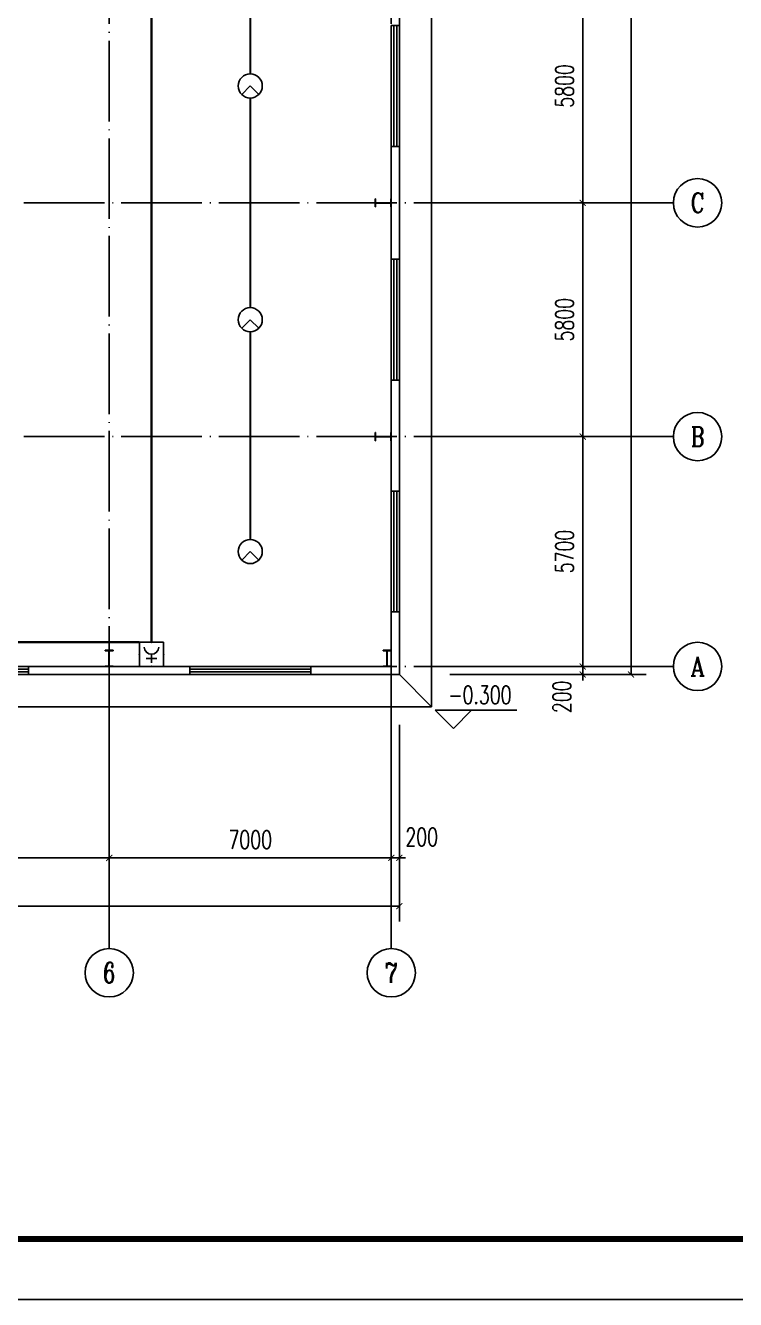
# Model space of a CAD drawing. Extents: x 33088 to 140010, y 13737 to 369010.
# Drawn here: x 88197 to 105816, y 212556 to 244162 of the extents above; entities that cross this region are included whole.
import ezdxf
from ezdxf.enums import TextEntityAlignment as Align

# ---------------------------------------------------------------- set-up
doc = ezdxf.new("R2010")
doc.units = 0
doc.header["$LTSCALE"] = 1000
doc.header["$MEASUREMENT"] = 0
doc.linetypes.add('DOTE', pattern=[2.42, 2, -0.2, 0.02, -0.2])
doc.layers.get('0').update_dxf_attribs({"linetype": 'CONTINUOUS'})
doc.layers.get('DEFPOINTS').update_dxf_attribs({"linetype": 'CONTINUOUS'})
for name, color, linetype in [('AXIS', 3, 'CONTINUOUS'), ('AXIS_TEXT', 7, 'CONTINUOUS'), ('COLUMN', 99, 'CONTINUOUS'), ('DIM_ELEV', 3, 'CONTINUOUS'), ('DOTE', 1, 'DOTE'), ('EQUIP-消防', 3, 'CONTINUOUS'), ('EQUIP-照明', 3, 'CONTINUOUS'), ('GROUND', 2, 'CONTINUOUS'), ('PUB_TEXT', 7, 'CONTINUOUS'), ('PUB_TITLE', 4, 'CONTINUOUS'), ('WALL', 9, 'CONTINUOUS'), ('WINDOW', 99, 'CONTINUOUS'), ('WIRE-照明', 1, 'CONTINUOUS')]:
    doc.layers.add(name, color=color, linetype=linetype)
doc.styles.add('_TCH_AXIS', font='COMPLEX', dxfattribs={"bigfont": 'GBCBIG'})
doc.styles.add('_TCH_DIM', font='SIMPLEX', dxfattribs={"bigfont": 'GBCBIG'})
doc.styles.add('_TCH_LABEL', font='COMPLEX', dxfattribs={"bigfont": 'GBCBIG'})
doc.styles.add('COMPLEX', font='COMPLEX')
doc.styles.add('DIM_FONT', font='SIMPLEX', dxfattribs={"width": 0.7, "bigfont": 'GBCBIG'})
doc.styles.get("Standard").update_dxf_attribs({"font": 'gbenor.shx', "bigfont": 'gbcbig.shx'})
doc.dimstyles.new('DIMN150', dxfattribs={"dimscale": 1.5, "dimtxt": 300, "dimasz": 100, "dimexe": 250, "dimexo": 300, "dimgap": 150, "dimtad": 1, "dimdec": 0, "dimzin": 0, "dimtxsty": 'DIM_FONT', "dimblk": 'ARCHTICK', "dimcen": 0.09, "dimclrt": 7, "dimazin": 3, "dimtfac": 1, "dimtdec": 0, "dimtix": 1, "dimtmove": 0, "dimatfit": 3, "dimtolj": 1, "dimtzin": 0})

# ---------------------------------------------------------------- blocks, each defined once
blk = doc.blocks.new('_AXISO')
blk.add_circle((0, 0), 0.5)
at = {"layer": 'AXIS_TEXT', "style": 'COMPLEX', "width": 1.041667}
blk.add_attdef('A', text='', height=0.56, dxfattribs=at).set_placement((-0.25, -0.28), (0.25, -0.28), align=Align.FIT)
blk = doc.blocks.new('_ARCHTICK')
at = {"color": 0, "linetype": 'BYBLOCK', "const_width": 0.15}
blk.add_lwpolyline([(-0.5, -0.5), (0.5, 0.5)], dxfattribs=at)
blk = doc.blocks.new('*D47')
at = {"layer": 'AXIS', "color": 0}
for p, q in [((1861107, 54760), (1861107, 49885)), ((1903507, 54760), (1903507, 49885)), ((1861107, 50260), (1903507, 50260))]:
    blk.add_line(p, q, dxfattribs=at)
at = {"layer": 'DEFPOINTS', "color": 0}
for p in [(1861107, 55210), (1903507, 55210), (1903507, 50260)]:
    blk.add_point(p, dxfattribs=at)
at = {"layer": 'AXIS', "color": 0, "xscale": 150, "yscale": 150, "zscale": 150, "rotation": 180}
blk.add_blockref('_ARCHTICK', (1861107, 50260), dxfattribs=at)
at = {"layer": 'AXIS', "color": 0, "xscale": 150, "yscale": 150, "zscale": 150}
blk.add_blockref('_ARCHTICK', (1903507, 50260), dxfattribs=at)
at = {"layer": 'AXIS', "color": 7, "insert": (1882307, 50710), "char_height": 450, "attachment_point": 5, "style": 'DIM_FONT'}
blk.add_mtext('\\A1;42400', dxfattribs=at)
blk = doc.blocks.new('*D53')
at = {"layer": 'AXIS', "color": 0}
for p, q in [((1889307, 54760), (1889307, 51085)), ((1896307, 54760), (1896307, 51085)), ((1889307, 51460), (1896307, 51460))]:
    blk.add_line(p, q, dxfattribs=at)
at = {"layer": 'DEFPOINTS', "color": 0}
for p in [(1889307, 55210), (1896307, 55210), (1896307, 51460)]:
    blk.add_point(p, dxfattribs=at)
at = {"layer": 'AXIS', "color": 0, "xscale": 150, "yscale": 150, "zscale": 150, "rotation": 180}
blk.add_blockref('_ARCHTICK', (1889307, 51460), dxfattribs=at)
at = {"layer": 'AXIS', "color": 0, "xscale": 150, "yscale": 150, "zscale": 150}
blk.add_blockref('_ARCHTICK', (1896307, 51460), dxfattribs=at)
at = {"layer": 'AXIS', "color": 7, "insert": (1892807, 51910), "char_height": 450, "attachment_point": 5, "style": 'DIM_FONT'}
blk.add_mtext('\\A1;7000', dxfattribs=at)
blk = doc.blocks.new('*D54')
at = {"layer": 'AXIS', "color": 0}
for p, q in [((1896307, 54760), (1896307, 51085)), ((1903307, 54760), (1903307, 51085)), ((1896307, 51460), (1903307, 51460))]:
    blk.add_line(p, q, dxfattribs=at)
at = {"layer": 'DEFPOINTS', "color": 0}
for p in [(1896307, 55210), (1903307, 55210), (1903307, 51460)]:
    blk.add_point(p, dxfattribs=at)
at = {"layer": 'AXIS', "color": 0, "xscale": 150, "yscale": 150, "zscale": 150, "rotation": 180}
blk.add_blockref('_ARCHTICK', (1896307, 51460), dxfattribs=at)
at = {"layer": 'AXIS', "color": 0, "xscale": 150, "yscale": 150, "zscale": 150}
blk.add_blockref('_ARCHTICK', (1903307, 51460), dxfattribs=at)
at = {"layer": 'AXIS', "color": 7, "insert": (1899807, 51910), "char_height": 450, "attachment_point": 5, "style": 'DIM_FONT'}
blk.add_mtext('\\A1;7000', dxfattribs=at)
blk = doc.blocks.new('*D55')
at = {"layer": 'AXIS', "color": 0}
for p, q in [((1903307, 54760), (1903307, 51085)), ((1903507, 54760), (1903507, 51085)), ((1903307, 51460), (1903157, 51460)), ((1903307, 51460), (1903507, 51460)), ((1903507, 51460), (1903657, 51460))]:
    blk.add_line(p, q, dxfattribs=at)
at = {"layer": 'DEFPOINTS', "color": 0}
for p in [(1903307, 55210), (1903507, 55210), (1903507, 51460)]:
    blk.add_point(p, dxfattribs=at)
at = {"layer": 'AXIS', "color": 0, "xscale": 150, "yscale": 150, "zscale": 150}
blk.add_blockref('_ARCHTICK', (1903307, 51460), dxfattribs=at)
at = {"layer": 'AXIS', "color": 0, "xscale": 150, "yscale": 150, "zscale": 150, "rotation": 180}
blk.add_blockref('_ARCHTICK', (1903507, 51460), dxfattribs=at)
at = {"layer": 'AXIS', "color": 7, "insert": (1904062, 51977), "char_height": 450, "attachment_point": 5, "style": 'DIM_FONT'}
blk.add_mtext('\\A1;200', dxfattribs=at)
blk = doc.blocks.new('*D65')
at = {"layer": 'AXIS', "color": 0}
for p, q in [((1904757, 91010), (1909632, 91010)), ((1909257, 56010), (1909257, 91010)), ((1904757, 56010), (1909632, 56010))]:
    blk.add_line(p, q, dxfattribs=at)
at = {"layer": 'DEFPOINTS', "color": 0}
for p in [(1904307, 91010), (1909257, 91010), (1904307, 56010)]:
    blk.add_point(p, dxfattribs=at)
at = {"layer": 'AXIS', "color": 0, "xscale": 150, "yscale": 150, "zscale": 150}
for p, rotation in [((1909257, 91010), 90), ((1909257, 56010), 270)]:
    blk.add_blockref('_ARCHTICK', p, dxfattribs=dict(at, rotation=rotation))
at = {"layer": 'AXIS', "color": 7, "insert": (1908807, 73510), "char_height": 450, "attachment_point": 5, "rotation": 90, "style": 'DIM_FONT'}
blk.add_mtext('\\A1;35000', dxfattribs=at)
blk = doc.blocks.new('*D66')
at = {"layer": 'AXIS', "color": 0}
for p, q in [((1908057, 56210), (1908057, 56360)), ((1904757, 56210), (1908432, 56210)), ((1904757, 56010), (1908432, 56010)), ((1908057, 56010), (1908057, 56210)), ((1908057, 56010), (1908057, 55860))]:
    blk.add_line(p, q, dxfattribs=at)
at = {"layer": 'DEFPOINTS', "color": 0}
for p in [(1904307, 56210), (1904307, 56010), (1908057, 56210)]:
    blk.add_point(p, dxfattribs=at)
at = {"layer": 'AXIS', "color": 0, "xscale": 150, "yscale": 150, "zscale": 150}
for p, rotation in [((1908057, 56210), 270), ((1908057, 56010), 90)]:
    blk.add_blockref('_ARCHTICK', p, dxfattribs=dict(at, rotation=rotation))
at = {"layer": 'AXIS', "color": 7, "insert": (1907540, 55455), "char_height": 450, "attachment_point": 5, "rotation": 90, "style": 'DIM_FONT'}
blk.add_mtext('\\A1;200', dxfattribs=at)
blk = doc.blocks.new('*D67')
at = {"layer": 'AXIS', "color": 0}
for p, q in [((1904757, 61910), (1908432, 61910)), ((1908057, 56210), (1908057, 61910)), ((1904757, 56210), (1908432, 56210))]:
    blk.add_line(p, q, dxfattribs=at)
at = {"layer": 'DEFPOINTS', "color": 0}
for p in [(1904307, 61910), (1908057, 61910), (1904307, 56210)]:
    blk.add_point(p, dxfattribs=at)
at = {"layer": 'AXIS', "color": 0, "xscale": 150, "yscale": 150, "zscale": 150}
for p, rotation in [((1908057, 61910), 90), ((1908057, 56210), 270)]:
    blk.add_blockref('_ARCHTICK', p, dxfattribs=dict(at, rotation=rotation))
at = {"layer": 'AXIS', "color": 7, "insert": (1907607, 59060), "char_height": 450, "attachment_point": 5, "rotation": 90, "style": 'DIM_FONT'}
blk.add_mtext('\\A1;5700', dxfattribs=at)
blk = doc.blocks.new('*D68')
at = {"layer": 'AXIS', "color": 0}
for p, q in [((1904757, 67710), (1908432, 67710)), ((1908057, 61910), (1908057, 67710)), ((1904757, 61910), (1908432, 61910))]:
    blk.add_line(p, q, dxfattribs=at)
at = {"layer": 'DEFPOINTS', "color": 0}
for p in [(1904307, 67710), (1908057, 67710), (1904307, 61910)]:
    blk.add_point(p, dxfattribs=at)
at = {"layer": 'AXIS', "color": 0, "xscale": 150, "yscale": 150, "zscale": 150}
for p, rotation in [((1908057, 67710), 90), ((1908057, 61910), 270)]:
    blk.add_blockref('_ARCHTICK', p, dxfattribs=dict(at, rotation=rotation))
at = {"layer": 'AXIS', "color": 7, "insert": (1907607, 64810), "char_height": 450, "attachment_point": 5, "rotation": 90, "style": 'DIM_FONT'}
blk.add_mtext('\\A1;5800', dxfattribs=at)
blk = doc.blocks.new('*D69')
at = {"layer": 'AXIS', "color": 0}
for p, q in [((1904757, 73510), (1908432, 73510)), ((1908057, 67710), (1908057, 73510)), ((1904757, 67710), (1908432, 67710))]:
    blk.add_line(p, q, dxfattribs=at)
at = {"layer": 'DEFPOINTS', "color": 0}
for p in [(1904307, 73510), (1908057, 73510), (1904307, 67710)]:
    blk.add_point(p, dxfattribs=at)
at = {"layer": 'AXIS', "color": 0, "xscale": 150, "yscale": 150, "zscale": 150}
for p, rotation in [((1908057, 73510), 90), ((1908057, 67710), 270)]:
    blk.add_blockref('_ARCHTICK', p, dxfattribs=dict(at, rotation=rotation))
at = {"layer": 'AXIS', "color": 7, "insert": (1907607, 70610), "char_height": 450, "attachment_point": 5, "rotation": 90, "style": 'DIM_FONT'}
blk.add_mtext('\\A1;5800', dxfattribs=at)
blk = doc.blocks.new('$WINLIB2D$00000001')
for p, q in [((-0.5, 0.5), (0.5, 0.5)), ((-0.5, 0.5), (-0.5, -0.5)), ((0.5, -0.5), (0.5, 0.5)), ((0.5, 0.167), (-0.5, 0.167)), ((0.5, -0.167), (-0.5, -0.167)), ((-0.5, -0.5), (0.5, -0.5))]:
    blk.add_line(p, q)
blk = doc.blocks.new('$EQUIP$00001176')
for q in [(-0.354, -0.354), (0.354, -0.354)]:
    blk.add_line((0, 0), q)
blk.add_circle((0, 0), 0.5)
at = {"style": '_TCH_LABEL', "flags": 9}
blk.add_attdef('A', (0, 0), '', height=0.00002, dxfattribs=at)
blk = doc.blocks.new('$EQUIP$00001712')
for p, q in [((-0.5, 1), (-0.5, 0)), ((0.5, 1), (-0.5, 1)), ((0.5, 0), (0.5, 1)), ((-0.5, 0), (0.5, 0)), ((-0.219, 0.331), (0.222, 0.331)), ((0, 0.5), (0, 0.15))]:
    blk.add_line(p, q)
blk.add_arc((0, 0.8), 0.3, 180, 0)
for p in [(0, 1), (-0.5, 0.5), (0, 0), (0.5, 0.5)]:
    blk.add_point(p)
at = {"flags": 1}
blk.add_attdef('B', text='', height=0.4, dxfattribs=at).set_placement((0.726, 0.302), align=Align.MIDDLE_CENTER)
blk = doc.blocks.new('QW1')
at = {"layer": 'AXIS', "color": 8}
for p, q in [((1904307.3, 67709.9), (1910307.3, 67709.9)), ((1904307.3, 61909.9), (1910307.3, 61909.9)), ((1904307.3, 56209.9), (1910307.3, 56209.9)), ((1896307.3, 55209.9), (1896307.3, 49209.9)), ((1903307.3, 55209.9), (1903307.3, 49209.9))]:
    blk.add_line(p, q, dxfattribs=at)
at = {"layer": 'COLUMN', "color": 8}
for p, q in [((1902917.3, 67809.9), (1902907.3, 67809.9)), ((1902907.3, 67809.9), (1902907.3, 67609.9)), ((1902917.3, 67713.7), (1902917.3, 67809.9)), ((1902922.3, 67708.7), (1902917.3, 67713.7)), ((1902917.3, 67697.7), (1902922.3, 67702.7)), ((1902917.3, 67609.9), (1902917.3, 67697.7)), ((1903292.3, 67708.7), (1902922.3, 67708.7)), ((1902922.3, 67702.7), (1903292.3, 67702.7)), ((1903297.3, 67713.7), (1903292.3, 67708.7)), ((1903292.3, 67702.7), (1903297.3, 67697.7)), ((1903307.3, 67809.9), (1903297.3, 67809.9)), ((1903297.3, 67809.9), (1903297.3, 67713.7)), ((1903297.3, 67697.7), (1903297.3, 67609.9)), ((1903307.3, 67609.9), (1903307.3, 67809.9)), ((1902907.3, 67609.9), (1902917.3, 67609.9)), ((1903297.3, 67609.9), (1903307.3, 67609.9)), ((1902917.3, 62009.9), (1902907.3, 62009.9)), ((1902907.3, 62009.9), (1902907.3, 61809.9)), ((1902917.3, 61913.7), (1902917.3, 62009.9)), ((1903307.3, 62009.9), (1903297.3, 62009.9)), ((1903297.3, 62009.9), (1903297.3, 61913.7)), ((1903307.3, 61809.9), (1903307.3, 62009.9)), ((1902907.3, 61809.9), (1902917.3, 61809.9)), ((1902922.3, 61908.7), (1902917.3, 61913.7)), ((1902917.3, 61897.7), (1902922.3, 61902.7)), ((1902917.3, 61809.9), (1902917.3, 61897.7)), ((1903292.3, 61908.7), (1902922.3, 61908.7)), ((1902922.3, 61902.7), (1903292.3, 61902.7)), ((1903297.3, 61913.7), (1903292.3, 61908.7)), ((1903292.3, 61902.7), (1903297.3, 61897.7)), ((1903297.3, 61897.7), (1903297.3, 61809.9)), ((1903297.3, 61809.9), (1903307.3, 61809.9)), ((1896407.3, 56609.9), (1896207.3, 56609.9)), ((1896207.3, 56609.9), (1896207.3, 56599.9)), ((1896207.3, 56599.9), (1896295.1, 56599.9)), ((1896295.1, 56599.9), (1896300.1, 56594.9)), ((1896300.1, 56594.9), (1896300.1, 56224.9)), ((1896306.1, 56594.9), (1896311.1, 56599.9)), ((1896306.1, 56224.9), (1896306.1, 56594.9)), ((1896311.1, 56599.9), (1896407.3, 56599.9)), ((1896407.3, 56599.9), (1896407.3, 56609.9)), ((1903307.3, 56609.9), (1903107.3, 56609.9)), ((1903107.3, 56609.9), (1903107.3, 56599.9)), ((1903107.3, 56599.9), (1903195.1, 56599.9)), ((1903195.1, 56599.9), (1903200.1, 56594.9)), ((1903200.1, 56594.9), (1903200.1, 56224.9)), ((1903206.1, 56594.9), (1903211.1, 56599.9)), ((1903206.1, 56224.9), (1903206.1, 56594.9)), ((1903211.1, 56599.9), (1903307.3, 56599.9)), ((1903307.3, 56599.9), (1903307.3, 56609.9)), ((1896295.1, 56219.9), (1896207.3, 56219.9)), ((1896207.3, 56219.9), (1896207.3, 56209.9)), ((1896207.3, 56209.9), (1896407.3, 56209.9)), ((1896300.1, 56224.9), (1896295.1, 56219.9)), ((1896311.1, 56219.9), (1896306.1, 56224.9)), ((1896407.3, 56219.9), (1896311.1, 56219.9)), ((1896407.3, 56209.9), (1896407.3, 56219.9)), ((1903195.1, 56219.9), (1903107.3, 56219.9)), ((1903107.3, 56219.9), (1903107.3, 56209.9)), ((1903107.3, 56209.9), (1903307.3, 56209.9)), ((1903200.1, 56224.9), (1903195.1, 56219.9)), ((1903211.1, 56219.9), (1903206.1, 56224.9)), ((1903307.3, 56219.9), (1903211.1, 56219.9)), ((1903307.3, 56209.9), (1903307.3, 56219.9))]:
    blk.add_line(p, q, dxfattribs=at)
at = {"layer": 'DIM_ELEV', "color": 8}
for p, q in [((1904849.8, 54672.6), (1904399.8, 55122.6)), ((1904399.8, 55122.6), (1906419.6, 55122.6)), ((1904849.8, 54672.6), (1905299.8, 55122.6))]:
    blk.add_line(p, q, dxfattribs=at)
at = {"layer": 'DOTE', "color": 8}
for p, q in [((1896307.3, 55209.9), (1896307.3, 91809.9)), ((1903307.3, 55209.9), (1903307.3, 91809.9)), ((1860307.3, 67709.9), (1904307.3, 67709.9)), ((1860307.3, 61909.9), (1904307.3, 61909.9)), ((1860307.3, 56209.9), (1904307.3, 56209.9))]:
    blk.add_line(p, q, dxfattribs=at)
at = {"layer": 'GROUND', "color": 8}
for p, q in [((1904307.3, 55209.9), (1904307.3, 91809.9)), ((1903507.3, 56009.9), (1903507.3, 91009.9)), ((1861107.3, 56009.9), (1903507.3, 56009.9)), ((1903507.3, 56009.9), (1904307.3, 55209.9)), ((1860307.3, 55209.9), (1904307.3, 55209.9))]:
    blk.add_line(p, q, dxfattribs=at)
at = {"layer": 'WALL', "color": 8}
for p, q in [((1903507.3, 69109.9), (1903307.3, 69109.9)), ((1903307.3, 69109.9), (1903307.3, 67809.9)), ((1903507.3, 67707.8), (1903507.3, 69109.9)), ((1903507.3, 66309.9), (1903507.3, 67707.8)), ((1903307.3, 67609.9), (1903307.3, 66309.9)), ((1903307.3, 66309.9), (1903507.3, 66309.9)), ((1903507.3, 63309.9), (1903307.3, 63309.9)), ((1903307.3, 63309.9), (1903307.3, 62009.9)), ((1903507.3, 61907.8), (1903507.3, 63309.9)), ((1903307.3, 61809.9), (1903307.3, 60559.9)), ((1903507.3, 60559.9), (1903507.3, 61907.8)), ((1903307.3, 60559.9), (1903507.3, 60559.9)), ((1903507.3, 57559.9), (1903307.3, 57559.9)), ((1903307.3, 57559.9), (1903307.3, 56609.9)), ((1903507.3, 56009.9), (1903507.3, 57559.9)), ((1903307.3, 56599.9), (1903307.3, 56219.9)), ((1896207.3, 56209.9), (1894307.3, 56209.9)), ((1894307.3, 56209.9), (1894307.3, 56009.9)), ((1894307.3, 56009.9), (1896305.2, 56009.9)), ((1896305.2, 56009.9), (1898307.3, 56009.9)), ((1898307.3, 56209.9), (1896407.3, 56209.9)), ((1898307.3, 56009.9), (1898307.3, 56209.9)), ((1903107.3, 56209.9), (1901307.3, 56209.9)), ((1901307.3, 56209.9), (1901307.3, 56009.9)), ((1901307.3, 56009.9), (1903507.3, 56009.9))]:
    blk.add_line(p, q, dxfattribs=at)
at = {"layer": 'AXIS', "color": 8}
ref = blk.add_blockref('_AXISO', (1910907.3, 67709.9), dxfattribs=dict(at, xscale=1200, yscale=1200, zscale=1200))
ref.add_attrib('A', 'C', dxfattribs={"layer": 'AXIS_TEXT', "color": 8, "height": 480.7, "style": '_TCH_AXIS'}).set_placement((1910735.6, 67469.5), (1911079, 67469.5), align=Align.FIT)
ref = blk.add_blockref('_AXISO', (1910907.3, 61909.9), dxfattribs=dict(at, xscale=1200, yscale=1200, zscale=1200))
ref.add_attrib('A', 'B', dxfattribs={"layer": 'AXIS_TEXT', "color": 8, "height": 493.2, "style": '_TCH_AXIS', "width": 0.823529}).set_placement((1910742.9, 61663.3), (1911071.7, 61663.3), align=Align.FIT)
ref = blk.add_blockref('_AXISO', (1910907.3, 56209.9), dxfattribs=dict(at, xscale=1200, yscale=1200, zscale=1200))
ref.add_attrib('A', 'A', dxfattribs={"layer": 'AXIS_TEXT', "color": 8, "height": 468.8, "style": '_TCH_AXIS', "width": 0.888889}).set_placement((1910728.7, 55975.5), (1911085.8, 55975.5), align=Align.FIT)
ref = blk.add_blockref('_AXISO', (1896307.3, 48609.9), dxfattribs=dict(at, xscale=1200, yscale=1200, zscale=1200))
ref.add_attrib('A', '6', dxfattribs={"layer": 'AXIS_TEXT', "color": 8, "height": 506.1, "style": '_TCH_AXIS', "width": 0.928571}).set_placement((1896150.6, 48356.8), (1896463.9, 48356.8), align=Align.FIT)
ref = blk.add_blockref('_AXISO', (1903307.3, 48609.9), dxfattribs=dict(at, xscale=1200, yscale=1200, zscale=1200))
ref.add_attrib('A', '7', dxfattribs={"layer": 'AXIS_TEXT', "color": 8, "height": 493.2, "style": '_TCH_AXIS'}).set_placement((1903142.9, 48363.3), (1903471.7, 48363.3), align=Align.FIT)
at = {"layer": 'WINDOW', "color": 8, "xscale": 3000, "yscale": 200, "zscale": 3000, "rotation": 90}
for p in [(1903407.3, 70609.9), (1903407.3, 64809.9), (1903407.3, 59059.9)]:
    blk.add_blockref('$WINLIB2D$00000001', p, dxfattribs=at)
at = {"layer": 'WINDOW', "color": 8, "xscale": 3000, "yscale": 200, "zscale": 3000}
for p in [(1892807.3, 56109.9), (1899807.3, 56109.9)]:
    blk.add_blockref('$WINLIB2D$00000001', p, dxfattribs=at)
at = {"layer": 'PUB_TEXT', "color": 7, "style": '_TCH_DIM', "width": 0.705882}
blk.add_text('-0.300', height=446.25, dxfattribs=at).set_placement((1904724.6, 55280.1))
at = {"layer": 'AXIS', "color": 8}
for p1, p2, distance, picture, middle in [((1904307.3, 56009.9), (1904307.3, 91009.9), -4950, '*D65', (1908807.3, 73509.9)), ((1904307.3, 67709.9), (1904307.3, 73509.9), -3750, '*D69', (1907607.3, 70609.9)), ((1904307.3, 61909.9), (1904307.3, 67709.9), -3750, '*D68', (1907607.3, 64809.9)), ((1904307.3, 56209.9), (1904307.3, 61909.9), -3750, '*D67', (1907607.3, 59059.9)), ((1861107.3, 55209.9), (1903507.3, 55209.9), -4950, '*D47', (1882307.3, 50709.9)), ((1889307.3, 55209.9), (1896307.3, 55209.9), -3750, '*D53', (1892807.3, 51909.9)), ((1896307.3, 55209.9), (1903307.3, 55209.9), -3750, '*D54', (1899807.3, 51909.9))]:
    dim = blk.add_aligned_dim(p1=p1, p2=p2, distance=distance, dimstyle='DIMN150', dxfattribs=at)
    dim.commit()
    dim.dimension.update_dxf_attribs({"geometry": picture, "text_midpoint": middle})
for base, p1, p2, angle, picture, middle in [((1908057.3, 56209.9), (1904307.3, 56009.9), (1904307.3, 56209.9), 90, '*D66', (1907539.8, 55454.9)), ((1903507.3, 51459.9), (1903307.3, 55209.9), (1903507.3, 55209.9), 0, '*D55', (1904062.3, 51977.4))]:
    dim = blk.add_linear_dim(base=base, p1=p1, p2=p2, angle=angle, dimstyle='DIMN150', dxfattribs=at)
    dim.commit()
    dim.dimension.update_dxf_attribs({"geometry": picture, "text_midpoint": middle, "dimtype": 161})

msp = doc.modelspace()

# ---------------------------------------------------------------- linework, layer by layer
at = {"layer": 'PUB_TITLE'}
msp.add_lwpolyline([(33293, 212556), (122393, 212556), (122393, 275556), (33293, 275556)], close=True, dxfattribs=at)
at = {"layer": 'PUB_TITLE', "const_width": 150}
msp.add_lwpolyline([(37043, 214056), (120893, 214056), (120893, 274056), (37043, 274056)], close=True, dxfattribs=at)
at = {"layer": 'WIRE-照明', "color": 5, "linetype": 'CONTINUOUS', "const_width": 52.5}
for points in [[(91324, 228862), (91324, 262262)], [(61525, 228862), (91024, 228862)]]:
    msp.add_lwpolyline(points, dxfattribs=at)
at = {"layer": 'WIRE-照明', "linetype": 'CONTINUOUS', "const_width": 52.5}
for points in [[(93774, 242962), (93774, 244708)], [(93774, 237162), (93774, 242362)], [(93774, 231412), (93774, 236562)]]:
    msp.add_lwpolyline(points, dxfattribs=at)

# ---------------------------------------------------------------- block references
msp.add_blockref('QW1', (-1806033, 172052))
at = {"layer": 'EQUIP-消防', "xscale": 600, "yscale": 600, "zscale": 600}
msp.add_blockref('$EQUIP$00001712', (91324, 228262), dxfattribs=at)
at = {"layer": 'EQUIP-照明', "xscale": 600, "yscale": 600, "zscale": 600}
for p in [(93774, 242662), (93774, 236862), (93774, 231112)]:
    msp.add_blockref('$EQUIP$00001176', p, dxfattribs=at)

doc.saveas('drawing.dxf')
